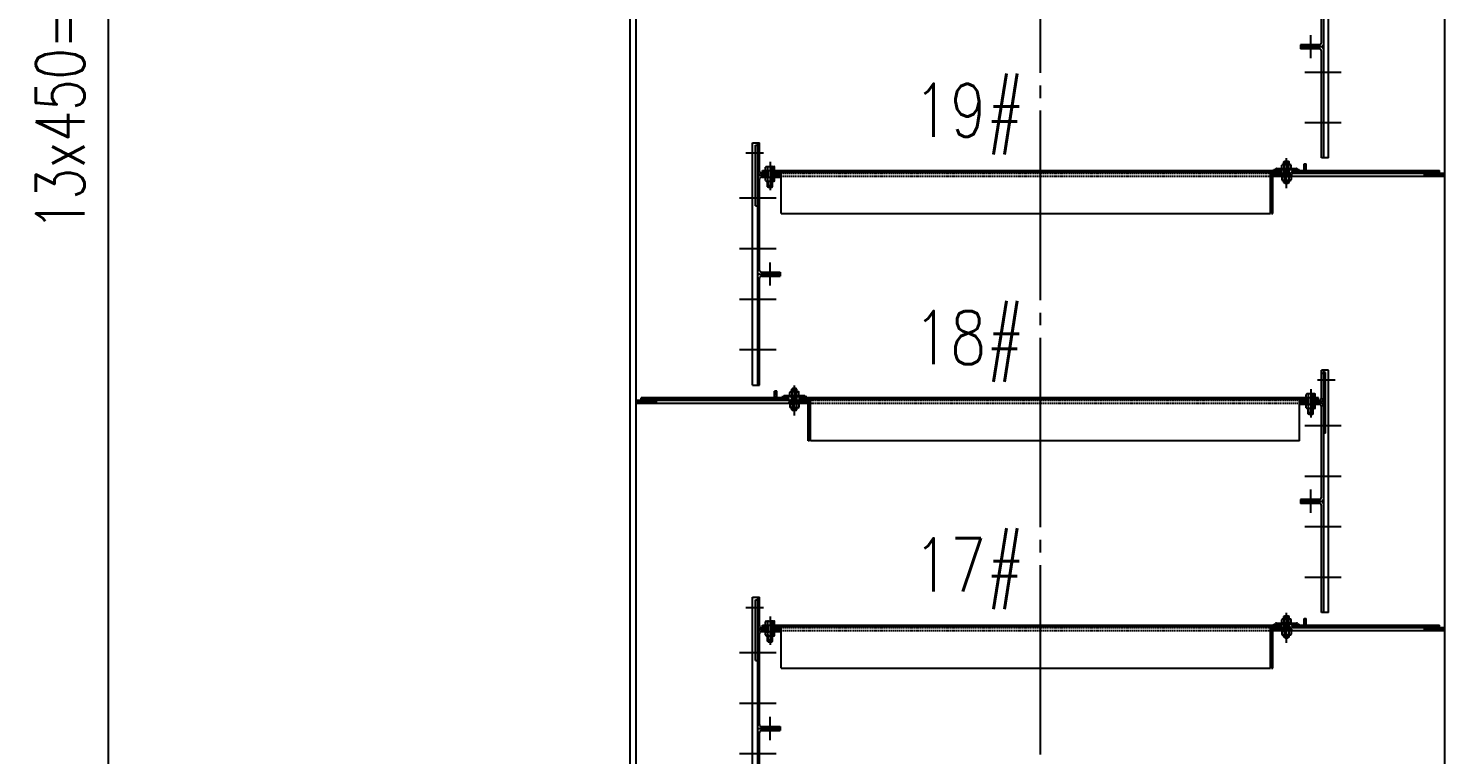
# Model space of a CAD drawing. Extents: x 16825 to 205982, y -10874 to 68273.
# Drawn here: x 162947 to 165750, y 44400 to 45838 of the extents above; entities that cross this region are included whole.
import ezdxf

# ---------------------------------------------------------------- set-up
doc = ezdxf.new("R2010")
doc.units = 0
doc.header["$LTSCALE"] = 5
doc.header["$MEASUREMENT"] = 0
doc.linetypes.add('CENTER', pattern=[18, 15, -1, 1, -1])
doc.linetypes.add('DASHED', pattern=[0.75, 0.5, -0.25])
doc.layers.get('DEFPOINTS').update_dxf_attribs({"linetype": 'CONTINUOUS'})
for name, color, linetype in [('CEN', 6, 'CENTER'), ('DIM', 1, 'CONTINUOUS'), ('HAT', 8, 'CONTINUOUS'), ('HID', 5, 'DASHED'), ('THINK', 2, 'CONTINUOUS'), ('THK', 2, 'CONTINUOUS'), ('THN', 4, 'CONTINUOUS')]:
    doc.layers.add(name, color=color, linetype=linetype)
doc.styles.get("Standard").update_dxf_attribs({"font": 'simplex', "width": 0.75, "bigfont": 'hzdx'})
doc.dimstyles.new('DIM3', dxfattribs={"dimscale": 0, "dimtxt": 3, "dimasz": 3, "dimexe": 1, "dimexo": 0, "dimgap": 1.5, "dimtad": 1, "dimdec": 4, "dimdsep": 46, "dimtxsty": 'Standard', "dimcen": 3, "dimclrd": 1, "dimclrt": 3, "dimadec": 0, "dimazin": 0, "dimtfac": 0.75, "dimtdec": 4, "dimtix": 1, "dimtmove": 0, "dimatfit": 0, "dimfxl": 0, "dimtolj": 1, "dimtzin": 0, "dimarcsym": 0})
pattern_1 = [(45, (164503.711, 42564.4804), (-2.245064, 2.245064), [])]
pattern_2 = [(45, (164503.711, 43464.4804), (-2.245064, 2.245064), [])]
pattern_3 = [(135, (165397.0422, 43014.4804), (2.245064, 2.245064), [])]

# ---------------------------------------------------------------- blocks, each defined once
blk = doc.blocks.new('*D96')
at = {"layer": 'DEFPOINTS', "color": 0}
for p in [(163106.3, 48706.4), (164283.3, 48706.4), (163313.1, 42856.4)]:
    blk.add_point(p, dxfattribs=at)
at = {"layer": 'DIM', "lineweight": -2}
for p, q in [((164283.3, 48706.4), (163074.3, 48706.4)), ((163313.1, 42856.4), (163074.3, 42856.4))]:
    blk.add_line(p, q, dxfattribs=at)
at = {"layer": 'DIM', "color": 1, "lineweight": -2}
blk.add_line((163106.3, 42952.4), (163106.3, 48610.4), dxfattribs=at)
at = {"layer": 'DIM', "color": 1}
for points in [[(163090.3, 48610.4), (163122.3, 48610.4), (163106.3, 48706.4)], [(163090.3, 42952.4), (163122.3, 42952.4), (163106.3, 42856.4)]]:
    blk.add_solid(points, dxfattribs=at)
at = {"layer": 'DIM', "color": 3, "insert": (163010.3, 45781.4), "char_height": 96, "attachment_point": 5, "rotation": 90}
blk.add_mtext('\\A1;13x450=5850', dxfattribs=at)

msp = doc.modelspace()

# ---------------------------------------------------------------- hatches: boundary and pattern name
at = {"layer": 'HAT'}
h = msp.add_hatch(dxfattribs=at)
h.set_pattern_fill('ANSI31', color=256, scale=0.5, style=0)
h.set_pattern_definition([(45, (164504.711, 44179.4574), (-1.122532, 1.122532), [])])
h.paths.add_polyline_path([(165431.377, 45558.373), (165431.377, 45560.373), (165417.877, 45560.373, 0.23606798), (165415.877, 45559.373, -0.23606798), (165413.877, 45558.373), (165412.377, 45558.373), (165412.377, 45556.373), (165413.877, 45556.373, 0.23606798), (165415.877, 45557.373, -0.23606798), (165417.877, 45558.373)])
h.paths.add_polyline_path([(165443.377, 45560.373), (165443.377, 45558.373), (165456.877, 45558.373, -0.23606798), (165458.877, 45557.373, 0.23606798), (165460.877, 45556.373), (165462.377, 45556.373), (165462.377, 45558.373), (165460.877, 45558.373, -0.23606798), (165458.877, 45559.373, 0.23606798), (165456.877, 45560.373)])
h = msp.add_hatch(dxfattribs=at)
h.set_pattern_fill('ANSI31', color=256, style=0)
h.set_pattern_definition(pattern_2)
h.paths.add_polyline_path([(165476.377, 45569.373), (165472.377, 45569.373), (165472.377, 45556.373), (165476.377, 45556.373)])
h = msp.add_hatch(dxfattribs=at)
h.set_pattern_fill('ANSI31', color=256, style=0)
h.set_pattern_definition(pattern_2)
h.paths.add_polyline_path([(165710.377, 45551.373), (165710.377, 45545.373), (165750.377, 45545.373), (165750.377, 45551.373)])
h = msp.add_hatch(dxfattribs=at)
h.set_pattern_fill('ANSI31', color=256, style=0)
h.set_pattern_definition(pattern_3)
h.paths.add_polyline_path([(164190.377, 45101.373), (164190.377, 45095.373), (164150.377, 45095.373), (164150.377, 45101.373)])
h = msp.add_hatch(dxfattribs=at)
h.set_pattern_fill('ANSI31', color=256, style=0)
h.set_pattern_definition(pattern_3)
h.paths.add_polyline_path([(164424.377, 45119.373), (164428.377, 45119.373), (164428.377, 45106.373), (164424.377, 45106.373)])
h = msp.add_hatch(dxfattribs=at)
h.set_pattern_fill('ANSI31', color=256, scale=0.5, style=0)
h.set_pattern_definition([(135, (165396.0422, 43729.4574), (1.122532, 1.122532), [])])
h.paths.add_polyline_path([(164469.377, 45108.373), (164469.377, 45110.373), (164482.877, 45110.373, -0.23606798), (164484.877, 45109.373, 0.23606798), (164486.877, 45108.373), (164488.377, 45108.373), (164488.377, 45106.373), (164486.877, 45106.373, -0.23606798), (164484.877, 45107.373, 0.23606798), (164482.877, 45108.373)])
h.paths.add_polyline_path([(164457.377, 45110.373), (164457.377, 45108.373), (164443.877, 45108.373, 0.23606798), (164441.877, 45107.373, -0.23606798), (164439.877, 45106.373), (164438.377, 45106.373), (164438.377, 45108.373), (164439.877, 45108.373, 0.23606798), (164441.877, 45109.373, -0.23606798), (164443.877, 45110.373)])
h = msp.add_hatch(dxfattribs=at)
h.set_pattern_fill('ANSI31', color=256, scale=0.5, style=0)
h.set_pattern_definition([(45, (164504.711, 43279.4574), (-1.122532, 1.122532), [])])
h.paths.add_polyline_path([(165431.377, 44658.373), (165431.377, 44660.373), (165417.877, 44660.373, 0.23606798), (165415.877, 44659.373, -0.23606798), (165413.877, 44658.373), (165412.377, 44658.373), (165412.377, 44656.373), (165413.877, 44656.373, 0.23606798), (165415.877, 44657.373, -0.23606798), (165417.877, 44658.373)])
h.paths.add_polyline_path([(165443.377, 44660.373), (165443.377, 44658.373), (165456.877, 44658.373, -0.23606798), (165458.877, 44657.373, 0.23606798), (165460.877, 44656.373), (165462.377, 44656.373), (165462.377, 44658.373), (165460.877, 44658.373, -0.23606798), (165458.877, 44659.373, 0.23606798), (165456.877, 44660.373)])
h = msp.add_hatch(dxfattribs=at)
h.set_pattern_fill('ANSI31', color=256, style=0)
h.set_pattern_definition(pattern_1)
h.paths.add_polyline_path([(165476.377, 44669.373), (165472.377, 44669.373), (165472.377, 44656.373), (165476.377, 44656.373)])
h = msp.add_hatch(dxfattribs=at)
h.set_pattern_fill('ANSI31', color=256, style=0)
h.set_pattern_definition(pattern_1)
h.paths.add_polyline_path([(165710.377, 44651.373), (165710.377, 44645.373), (165750.377, 44645.373), (165750.377, 44651.373)])

# ---------------------------------------------------------------- linework, layer by layer
at = {"layer": 'CEN', "ltscale": 5}
msp.add_line((164950.377, 28649.949), (164950.377, 65759.35), dxfattribs=at)
at = {"layer": 'CEN'}
for p, q in [((165485.377, 45778.868), (165485.377, 45824.584)), ((165473.433, 45751.373), (165545.744, 45751.373)), ((165473.433, 45651.373), (165545.744, 45651.373)), ((164367.078, 45591.373), (164402.123, 45591.373)), ((165437.377, 45521.182), (165437.377, 45580.95)), ((164415.377, 45573.632), (164415.377, 45517.398)), ((164427.32, 45501.373), (164355.01, 45501.373)), ((164427.32, 45401.373), (164355.01, 45401.373)), ((164415.377, 45328.868), (164415.377, 45374.584)), ((164427.32, 45301.373), (164355.01, 45301.373)), ((164427.32, 45201.373), (164355.01, 45201.373)), ((164463.377, 45071.182), (164463.377, 45130.95)), ((165533.676, 45141.373), (165498.63, 45141.373)), ((165485.377, 45123.632), (165485.377, 45067.398)), ((165473.433, 45051.373), (165545.744, 45051.373)), ((165473.433, 44951.373), (165545.744, 44951.373)), ((165485.377, 44878.868), (165485.377, 44924.584)), ((165473.433, 44851.373), (165545.744, 44851.373)), ((165473.433, 44751.373), (165545.744, 44751.373)), ((164367.078, 44691.373), (164402.123, 44691.373)), ((165437.377, 44621.182), (165437.377, 44680.95)), ((164415.377, 44673.632), (164415.377, 44617.398)), ((164427.32, 44601.373), (164355.01, 44601.373)), ((164427.32, 44501.373), (164355.01, 44501.373)), ((164415.377, 44428.868), (164415.377, 44474.584)), ((164427.32, 44401.373), (164355.01, 44401.373))]:
    msp.add_line(p, q, dxfattribs=at)
at = {"layer": 'HID'}
for p, q in [((164437.377, 45551.373), (165404.377, 45551.373)), ((164437.377, 45545.373), (165404.377, 45545.373)), ((165463.377, 45101.373), (164496.377, 45101.373)), ((165463.377, 45095.373), (164496.377, 45095.373)), ((164437.377, 44651.373), (165404.377, 44651.373)), ((164437.377, 44645.373), (165404.377, 44645.373))]:
    msp.add_line(p, q, dxfattribs=at)
at = {"layer": 'THINK'}
for p, q in [((165750.377, 45545.373), (165750.377, 45551.373)), ((164150.377, 45095.373), (164150.377, 45101.373)), ((165750.377, 44645.373), (165750.377, 44651.373))]:
    msp.add_line(p, q, dxfattribs=at)
at = {"layer": 'THK'}
for p, q in [((164138.377, 43081.373), (164138.377, 55515.373)), ((164150.377, 36168.873), (164150.377, 55518.373)), ((165750.377, 41744.373), (165750.377, 54731.373)), ((165520.377, 45581.373), (165520.377, 46061.373)), ((165506.377, 45809.373), (165506.377, 45989.373)), ((165510.377, 45992.701), (165510.377, 45581.373)), ((165502.377, 45805.373), (165465.377, 45805.373)), ((165465.377, 45805.373), (165465.377, 45797.373)), ((165506.377, 45801.373), (165465.377, 45801.373)), ((165502.377, 45797.373), (165465.377, 45797.373)), ((165506.377, 45581.373), (165506.377, 45793.373)), ((164380.377, 45611.373), (164394.377, 45611.373)), ((164380.377, 45131.373), (164380.377, 45611.373)), ((164386.377, 45606.373), (164390.377, 45606.373)), ((164386.377, 45486.373), (164386.377, 45606.373)), ((164390.377, 45611.373), (164390.377, 45542.701)), ((164394.377, 45555.373), (164394.377, 45611.373)), ((164390.377, 45604.373), (164394.377, 45604.373)), ((165520.377, 45581.373), (165506.377, 45581.373)), ((164398.377, 45551.373), (164410.377, 45551.373)), ((164410.377, 45551.373), (164398.377, 45551.373)), ((164400.377, 45556.373), (165427.377, 45556.373)), ((164400.377, 45553.373), (164400.377, 45556.373)), ((164400.377, 45553.373), (164400.377, 45551.373)), ((164400.377, 45553.373), (164410.377, 45553.373)), ((164406.377, 45557.873), (164406.377, 45562.873)), ((164407.877, 45564.373), (164422.877, 45564.373)), ((164409.377, 45553.373), (164409.377, 45556.373)), ((164409.377, 45551.373), (164409.377, 45553.373)), ((164409.377, 45543.373), (164409.377, 45551.373)), ((164410.377, 45543.373), (164410.377, 45556.373)), ((164410.877, 45557.873), (164410.877, 45562.873)), ((164419.877, 45557.873), (164419.877, 45562.873)), ((164420.377, 45543.373), (164420.377, 45556.373)), ((164420.377, 45553.373), (165427.377, 45553.373)), ((164420.377, 45551.373), (164435.377, 45551.373)), ((164437.377, 45551.373), (164420.377, 45551.373)), ((164421.377, 45553.373), (164421.377, 45556.373)), ((164421.377, 45553.373), (164421.377, 45551.373)), ((164421.377, 45543.373), (164421.377, 45551.373)), ((164424.377, 45557.873), (164424.377, 45562.873)), ((164435.377, 45551.373), (164435.377, 45543.373)), ((164435.377, 45547.373), (164435.377, 45551.373)), ((164437.377, 45471.373), (164437.377, 45553.373)), ((165405.377, 45471.373), (165405.377, 45553.373)), ((165405.377, 45551.373), (165432.377, 45551.373)), ((165407.377, 45551.373), (165407.377, 45553.373)), ((165412.377, 45556.373), (165412.377, 45558.373)), ((165412.377, 45558.373), (165413.877, 45558.373)), ((165417.877, 45560.373), (165456.877, 45560.373)), ((165417.877, 45558.373), (165432.377, 45558.373)), ((165427.377, 45551.373), (165427.377, 45556.373)), ((165428.377, 45561.873), (165428.377, 45566.873)), ((165429.877, 45568.373), (165444.877, 45568.373)), ((165431.377, 45558.373), (165431.377, 45560.373)), ((165431.377, 45548.373), (165431.377, 45551.373)), ((165432.377, 45573.326), (165433.877, 45574.826)), ((165432.377, 45573.326), (165436.377, 45573.326)), ((165432.377, 45568.373), (165432.377, 45573.326)), ((165432.377, 45548.373), (165432.377, 45560.373)), ((165432.877, 45561.873), (165432.877, 45566.873)), ((165433.877, 45574.826), (165436.377, 45574.826)), ((165436.377, 45569.826), (165436.377, 45574.826)), ((165436.377, 45569.826), (165438.377, 45569.826)), ((165437.377, 45568.373), (165437.377, 45560.373)), ((165438.377, 45574.826), (165440.877, 45574.826)), ((165438.377, 45569.826), (165438.377, 45574.826)), ((165442.377, 45573.326), (165438.377, 45573.326)), ((165440.877, 45574.826), (165442.377, 45573.326)), ((165441.877, 45561.873), (165441.877, 45566.873)), ((165442.377, 45568.373), (165442.377, 45573.326)), ((165442.377, 45548.373), (165442.377, 45560.373)), ((165442.377, 45558.373), (165456.877, 45558.373)), ((165442.377, 45551.373), (165443.377, 45551.373)), ((165443.377, 45558.373), (165443.377, 45560.373)), ((165443.377, 45548.373), (165443.377, 45551.373)), ((165446.377, 45561.873), (165446.377, 45566.873)), ((165448.377, 45551.373), (165750.377, 45551.373)), ((165452.037, 45556.373), (165740.377, 45556.373)), ((165452.377, 45553.373), (165740.377, 45553.373)), ((165460.877, 45558.373), (165462.377, 45558.373)), ((165462.377, 45556.373), (165462.377, 45558.373)), ((165472.377, 45556.373), (165472.377, 45569.373)), ((165472.377, 45569.373), (165476.377, 45569.373)), ((165476.377, 45556.373), (165476.377, 45569.373)), ((165710.377, 45545.373), (165710.377, 45553.373)), ((165740.377, 45551.373), (165740.377, 45556.373)), ((164390.377, 45542.701), (164390.377, 45131.373)), ((164394.377, 45359.373), (164394.377, 45539.373)), ((164398.377, 45547.373), (164410.377, 45547.373)), ((164398.377, 45543.373), (164435.377, 45543.373)), ((164406.377, 45536.873), (164406.377, 45541.873)), ((164407.877, 45535.373), (164422.877, 45535.373)), ((164410.377, 45524.373), (164410.377, 45535.373)), ((164410.377, 45524.373), (164414.377, 45524.373)), ((164411.377, 45523.373), (164410.377, 45524.373)), ((164410.877, 45536.873), (164410.877, 45541.873)), ((164411.377, 45523.373), (164414.377, 45523.373)), ((164414.377, 45528.373), (164416.377, 45528.373)), ((164414.377, 45523.373), (164414.377, 45528.373)), ((164416.377, 45523.373), (164416.377, 45528.373)), ((164420.377, 45524.373), (164416.377, 45524.373)), ((164416.377, 45523.373), (164419.377, 45523.373)), ((164419.377, 45523.373), (164420.377, 45524.373)), ((164419.877, 45536.873), (164419.877, 45541.873)), ((164420.377, 45547.373), (164435.377, 45547.373)), ((164420.377, 45524.373), (164420.377, 45535.373)), ((164424.377, 45536.873), (164424.377, 45541.873)), ((164435.377, 45545.373), (164437.377, 45545.373)), ((165405.377, 45545.373), (165407.377, 45545.373)), ((165407.377, 45471.373), (165407.377, 45545.373)), ((165410.377, 45545.373), (165427.141, 45545.373)), ((165410.377, 45471.373), (165410.377, 45545.373)), ((165413.377, 45548.373), (165447.612, 45548.373)), ((165427.141, 45544.873), (165427.141, 45548.373)), ((165427.141, 45544.873), (165437.377, 45544.873)), ((165428.377, 45543.373), (165428.377, 45538.373)), ((165429.877, 45536.873), (165444.877, 45536.873)), ((165432.377, 45532.826), (165432.377, 45536.873)), ((165432.377, 45532.826), (165436.377, 45532.826)), ((165433.877, 45531.326), (165432.377, 45532.826)), ((165432.877, 45543.373), (165432.877, 45538.373)), ((165433.877, 45531.326), (165436.377, 45531.326)), ((165436.377, 45536.326), (165438.377, 45536.326)), ((165436.377, 45531.326), (165436.377, 45536.326)), ((165447.612, 45544.873), (165437.377, 45544.873)), ((165437.377, 45536.873), (165437.377, 45544.873)), ((165438.377, 45531.326), (165438.377, 45536.326)), ((165442.377, 45532.826), (165438.377, 45532.826)), ((165438.377, 45531.326), (165440.877, 45531.326)), ((165442.377, 45532.826), (165440.877, 45531.326)), ((165441.877, 45543.373), (165441.877, 45538.373)), ((165442.377, 45532.826), (165442.377, 45536.873)), ((165446.377, 45543.373), (165446.377, 45538.373)), ((165447.612, 45544.873), (165447.612, 45548.373)), ((165447.612, 45545.373), (165750.377, 45545.373)), ((164386.377, 45486.373), (164390.377, 45486.373)), ((164437.377, 45471.373), (165405.377, 45471.373)), ((165407.377, 45471.373), (165410.377, 45471.373)), ((164398.377, 45355.373), (164435.377, 45355.373)), ((164435.377, 45355.373), (164435.377, 45347.373)), ((164394.377, 45351.373), (164435.377, 45351.373)), ((164394.377, 45131.373), (164394.377, 45343.373)), ((164398.377, 45347.373), (164435.377, 45347.373)), ((165506.377, 45105.373), (165506.377, 45161.373)), ((165520.377, 45161.373), (165506.377, 45161.373)), ((165510.377, 45161.373), (165510.377, 45092.701)), ((165520.377, 44681.373), (165520.377, 45161.373)), ((164380.377, 45131.373), (164394.377, 45131.373)), ((165510.377, 45154.373), (165506.377, 45154.373)), ((165514.377, 45156.373), (165510.377, 45156.373)), ((165514.377, 45036.373), (165514.377, 45156.373)), ((164452.377, 45101.373), (164150.377, 45101.373)), ((164448.716, 45106.373), (164160.377, 45106.373)), ((164160.377, 45101.373), (164160.377, 45106.373)), ((164448.377, 45103.373), (164160.377, 45103.373)), ((164190.377, 45095.373), (164190.377, 45103.373)), ((164428.377, 45119.373), (164424.377, 45119.373)), ((164424.377, 45106.373), (164424.377, 45119.373)), ((164428.377, 45106.373), (164428.377, 45119.373)), ((164439.877, 45108.373), (164438.377, 45108.373)), ((164438.377, 45106.373), (164438.377, 45108.373)), ((164482.877, 45110.373), (164443.877, 45110.373)), ((164458.377, 45108.373), (164443.877, 45108.373)), ((164454.377, 45111.873), (164454.377, 45116.873)), ((164470.877, 45118.373), (164455.877, 45118.373)), ((164457.377, 45108.373), (164457.377, 45110.373)), ((164458.377, 45101.373), (164457.377, 45101.373)), ((164457.377, 45098.373), (164457.377, 45101.373)), ((164459.877, 45124.826), (164458.377, 45123.326)), ((164458.377, 45123.326), (164462.377, 45123.326)), ((164458.377, 45118.373), (164458.377, 45123.326)), ((164458.377, 45098.373), (164458.377, 45110.373)), ((164458.877, 45111.873), (164458.877, 45116.873)), ((164462.377, 45124.826), (164459.877, 45124.826)), ((164462.377, 45119.826), (164462.377, 45124.826)), ((164464.377, 45119.826), (164462.377, 45119.826)), ((164463.377, 45118.373), (164463.377, 45110.373)), ((164464.377, 45119.826), (164464.377, 45124.826)), ((164466.877, 45124.826), (164464.377, 45124.826)), ((164468.377, 45123.326), (164464.377, 45123.326)), ((164468.377, 45123.326), (164466.877, 45124.826)), ((164467.877, 45111.873), (164467.877, 45116.873)), ((164468.377, 45118.373), (164468.377, 45123.326)), ((164468.377, 45098.373), (164468.377, 45110.373)), ((164482.877, 45108.373), (164468.377, 45108.373)), ((164495.377, 45101.373), (164468.377, 45101.373)), ((164469.377, 45108.373), (164469.377, 45110.373)), ((164469.377, 45098.373), (164469.377, 45101.373)), ((164472.377, 45111.873), (164472.377, 45116.873)), ((165500.377, 45106.373), (164473.377, 45106.373)), ((164473.377, 45101.373), (164473.377, 45106.373)), ((165480.377, 45103.373), (164473.377, 45103.373)), ((164488.377, 45108.373), (164486.877, 45108.373)), ((164488.377, 45106.373), (164488.377, 45108.373)), ((164493.377, 45101.373), (164493.377, 45103.373)), ((164495.377, 45021.373), (164495.377, 45103.373)), ((165463.377, 45021.373), (165463.377, 45103.373)), ((165463.377, 45101.373), (165480.377, 45101.373)), ((165465.377, 45101.373), (165465.377, 45093.373)), ((165480.377, 45101.373), (165465.377, 45101.373)), ((165465.377, 45097.373), (165465.377, 45101.373)), ((165476.377, 45107.873), (165476.377, 45112.873)), ((165492.877, 45114.373), (165477.877, 45114.373)), ((165479.377, 45103.373), (165479.377, 45106.373)), ((165479.377, 45103.373), (165479.377, 45101.373)), ((165479.377, 45093.373), (165479.377, 45101.373)), ((165480.377, 45093.373), (165480.377, 45106.373)), ((165480.877, 45107.873), (165480.877, 45112.873)), ((165489.877, 45107.873), (165489.877, 45112.873)), ((165490.377, 45093.373), (165490.377, 45106.373)), ((165500.377, 45103.373), (165490.377, 45103.373)), ((165502.377, 45101.373), (165490.377, 45101.373)), ((165490.377, 45101.373), (165502.377, 45101.373)), ((165491.377, 45103.373), (165491.377, 45106.373)), ((165491.377, 45101.373), (165491.377, 45103.373)), ((165491.377, 45093.373), (165491.377, 45101.373)), ((165494.377, 45107.873), (165494.377, 45112.873)), ((165500.377, 45103.373), (165500.377, 45106.373)), ((165500.377, 45103.373), (165500.377, 45101.373)), ((164453.141, 45095.373), (164150.377, 45095.373)), ((164487.377, 45098.373), (164453.141, 45098.373)), ((164453.141, 45094.873), (164453.141, 45098.373)), ((164453.141, 45094.873), (164463.377, 45094.873)), ((164454.377, 45093.373), (164454.377, 45088.373)), ((164470.877, 45086.873), (164455.877, 45086.873)), ((164458.377, 45082.826), (164458.377, 45086.873)), ((164458.377, 45082.826), (164462.377, 45082.826)), ((164458.377, 45082.826), (164459.877, 45081.326)), ((164458.877, 45093.373), (164458.877, 45088.373)), ((164462.377, 45081.326), (164459.877, 45081.326)), ((164464.377, 45086.326), (164462.377, 45086.326)), ((164462.377, 45081.326), (164462.377, 45086.326)), ((164473.612, 45094.873), (164463.377, 45094.873)), ((164463.377, 45086.873), (164463.377, 45094.873)), ((164464.377, 45081.326), (164464.377, 45086.326)), ((164468.377, 45082.826), (164464.377, 45082.826)), ((164466.877, 45081.326), (164464.377, 45081.326)), ((164466.877, 45081.326), (164468.377, 45082.826)), ((164467.877, 45093.373), (164467.877, 45088.373)), ((164468.377, 45082.826), (164468.377, 45086.873)), ((164472.377, 45093.373), (164472.377, 45088.373)), ((164473.612, 45094.873), (164473.612, 45098.373)), ((164490.377, 45095.373), (164473.612, 45095.373)), ((164490.377, 45021.373), (164490.377, 45095.373)), ((164495.377, 45095.373), (164493.377, 45095.373)), ((164493.377, 45021.373), (164493.377, 45095.373)), ((165465.377, 45095.373), (165463.377, 45095.373)), ((165480.377, 45097.373), (165465.377, 45097.373)), ((165502.377, 45093.373), (165465.377, 45093.373)), ((165476.377, 45086.873), (165476.377, 45091.873)), ((165492.877, 45085.373), (165477.877, 45085.373)), ((165480.377, 45074.373), (165480.377, 45085.373)), ((165480.377, 45074.373), (165484.377, 45074.373)), ((165481.377, 45073.373), (165480.377, 45074.373)), ((165480.877, 45086.873), (165480.877, 45091.873)), ((165484.377, 45073.373), (165481.377, 45073.373)), ((165486.377, 45078.373), (165484.377, 45078.373)), ((165484.377, 45073.373), (165484.377, 45078.373)), ((165486.377, 45073.373), (165486.377, 45078.373)), ((165490.377, 45074.373), (165486.377, 45074.373)), ((165489.377, 45073.373), (165486.377, 45073.373)), ((165489.377, 45073.373), (165490.377, 45074.373)), ((165489.877, 45086.873), (165489.877, 45091.873)), ((165502.377, 45097.373), (165490.377, 45097.373)), ((165490.377, 45074.373), (165490.377, 45085.373)), ((165494.377, 45086.873), (165494.377, 45091.873)), ((165506.377, 44909.373), (165506.377, 45089.373)), ((165510.377, 45092.701), (165510.377, 44681.373)), ((164493.377, 45021.373), (164490.377, 45021.373)), ((165463.377, 45021.373), (164495.377, 45021.373)), ((165514.377, 45036.373), (165510.377, 45036.373)), ((165502.377, 44905.373), (165465.377, 44905.373)), ((165465.377, 44905.373), (165465.377, 44897.373)), ((165506.377, 44901.373), (165465.377, 44901.373)), ((165502.377, 44897.373), (165465.377, 44897.373)), ((165506.377, 44681.373), (165506.377, 44893.373)), ((164380.377, 44711.373), (164394.377, 44711.373)), ((164380.377, 44231.373), (164380.377, 44711.373)), ((164390.377, 44711.373), (164390.377, 44642.701)), ((164394.377, 44655.373), (164394.377, 44711.373)), ((164386.377, 44706.373), (164390.377, 44706.373)), ((164386.377, 44586.373), (164386.377, 44706.373)), ((164390.377, 44704.373), (164394.377, 44704.373)), ((165520.377, 44681.373), (165506.377, 44681.373)), ((164400.377, 44656.373), (165427.377, 44656.373)), ((164400.377, 44653.373), (164400.377, 44656.373)), ((164400.377, 44653.373), (164400.377, 44651.373)), ((164400.377, 44653.373), (164410.377, 44653.373)), ((164406.377, 44657.873), (164406.377, 44662.873)), ((164407.877, 44664.373), (164422.877, 44664.373)), ((164409.377, 44653.373), (164409.377, 44656.373)), ((164409.377, 44651.373), (164409.377, 44653.373)), ((164410.377, 44643.373), (164410.377, 44656.373)), ((164410.877, 44657.873), (164410.877, 44662.873)), ((164419.877, 44657.873), (164419.877, 44662.873)), ((164420.377, 44643.373), (164420.377, 44656.373)), ((164420.377, 44653.373), (165427.377, 44653.373)), ((164421.377, 44653.373), (164421.377, 44656.373)), ((164421.377, 44653.373), (164421.377, 44651.373)), ((164424.377, 44657.873), (164424.377, 44662.873)), ((164437.377, 44571.373), (164437.377, 44653.373)), ((165405.377, 44571.373), (165405.377, 44653.373)), ((165407.377, 44651.373), (165407.377, 44653.373)), ((165412.377, 44656.373), (165412.377, 44658.373)), ((165412.377, 44658.373), (165413.877, 44658.373)), ((165417.877, 44660.373), (165456.877, 44660.373)), ((165417.877, 44658.373), (165432.377, 44658.373)), ((165427.377, 44651.373), (165427.377, 44656.373)), ((165428.377, 44661.873), (165428.377, 44666.873)), ((165429.877, 44668.373), (165444.877, 44668.373)), ((165431.377, 44658.373), (165431.377, 44660.373)), ((165432.377, 44673.326), (165433.877, 44674.826)), ((165432.377, 44673.326), (165436.377, 44673.326)), ((165432.377, 44668.373), (165432.377, 44673.326)), ((165432.377, 44648.373), (165432.377, 44660.373)), ((165432.877, 44661.873), (165432.877, 44666.873)), ((165433.877, 44674.826), (165436.377, 44674.826)), ((165436.377, 44669.826), (165436.377, 44674.826)), ((165436.377, 44669.826), (165438.377, 44669.826)), ((165437.377, 44668.373), (165437.377, 44660.373)), ((165438.377, 44674.826), (165440.877, 44674.826)), ((165438.377, 44669.826), (165438.377, 44674.826)), ((165442.377, 44673.326), (165438.377, 44673.326)), ((165440.877, 44674.826), (165442.377, 44673.326)), ((165441.877, 44661.873), (165441.877, 44666.873)), ((165442.377, 44668.373), (165442.377, 44673.326)), ((165442.377, 44648.373), (165442.377, 44660.373)), ((165442.377, 44658.373), (165456.877, 44658.373)), ((165443.377, 44658.373), (165443.377, 44660.373)), ((165446.377, 44661.873), (165446.377, 44666.873)), ((165452.037, 44656.373), (165740.377, 44656.373)), ((165452.377, 44653.373), (165740.377, 44653.373)), ((165460.877, 44658.373), (165462.377, 44658.373)), ((165462.377, 44656.373), (165462.377, 44658.373)), ((165472.377, 44656.373), (165472.377, 44669.373)), ((165472.377, 44669.373), (165476.377, 44669.373)), ((165476.377, 44656.373), (165476.377, 44669.373)), ((165710.377, 44645.373), (165710.377, 44653.373)), ((165740.377, 44651.373), (165740.377, 44656.373)), ((164390.377, 44642.701), (164390.377, 44231.373)), ((164394.377, 44459.373), (164394.377, 44639.373)), ((164398.377, 44651.373), (164410.377, 44651.373)), ((164410.377, 44651.373), (164398.377, 44651.373)), ((164398.377, 44647.373), (164410.377, 44647.373)), ((164398.377, 44643.373), (164435.377, 44643.373)), ((164406.377, 44636.873), (164406.377, 44641.873)), ((164407.877, 44635.373), (164422.877, 44635.373)), ((164409.377, 44643.373), (164409.377, 44651.373)), ((164410.377, 44624.373), (164410.377, 44635.373)), ((164410.877, 44636.873), (164410.877, 44641.873)), ((164414.377, 44628.373), (164416.377, 44628.373)), ((164414.377, 44623.373), (164414.377, 44628.373)), ((164416.377, 44623.373), (164416.377, 44628.373)), ((164419.877, 44636.873), (164419.877, 44641.873)), ((164420.377, 44651.373), (164435.377, 44651.373)), ((164437.377, 44651.373), (164420.377, 44651.373)), ((164420.377, 44647.373), (164435.377, 44647.373)), ((164420.377, 44624.373), (164420.377, 44635.373)), ((164421.377, 44643.373), (164421.377, 44651.373)), ((164424.377, 44636.873), (164424.377, 44641.873)), ((164435.377, 44651.373), (164435.377, 44643.373)), ((164435.377, 44647.373), (164435.377, 44651.373)), ((164435.377, 44645.373), (164437.377, 44645.373)), ((165405.377, 44651.373), (165432.377, 44651.373)), ((165405.377, 44645.373), (165407.377, 44645.373)), ((165407.377, 44571.373), (165407.377, 44645.373)), ((165410.377, 44645.373), (165427.141, 44645.373)), ((165410.377, 44571.373), (165410.377, 44645.373)), ((165413.377, 44648.373), (165447.612, 44648.373)), ((165427.141, 44644.873), (165427.141, 44648.373)), ((165427.141, 44644.873), (165437.377, 44644.873)), ((165428.377, 44643.373), (165428.377, 44638.373)), ((165429.877, 44636.873), (165444.877, 44636.873)), ((165431.377, 44648.373), (165431.377, 44651.373)), ((165432.377, 44632.826), (165432.377, 44636.873)), ((165432.377, 44632.826), (165436.377, 44632.826)), ((165433.877, 44631.326), (165432.377, 44632.826)), ((165432.877, 44643.373), (165432.877, 44638.373)), ((165433.877, 44631.326), (165436.377, 44631.326)), ((165436.377, 44636.326), (165438.377, 44636.326)), ((165436.377, 44631.326), (165436.377, 44636.326)), ((165447.612, 44644.873), (165437.377, 44644.873)), ((165437.377, 44636.873), (165437.377, 44644.873)), ((165438.377, 44631.326), (165438.377, 44636.326)), ((165442.377, 44632.826), (165438.377, 44632.826)), ((165438.377, 44631.326), (165440.877, 44631.326)), ((165442.377, 44632.826), (165440.877, 44631.326)), ((165441.877, 44643.373), (165441.877, 44638.373)), ((165442.377, 44651.373), (165443.377, 44651.373)), ((165442.377, 44632.826), (165442.377, 44636.873)), ((165443.377, 44648.373), (165443.377, 44651.373)), ((165446.377, 44643.373), (165446.377, 44638.373)), ((165447.612, 44644.873), (165447.612, 44648.373)), ((165447.612, 44645.373), (165750.377, 44645.373)), ((165448.377, 44651.373), (165750.377, 44651.373)), ((164410.377, 44624.373), (164414.377, 44624.373)), ((164411.377, 44623.373), (164410.377, 44624.373)), ((164411.377, 44623.373), (164414.377, 44623.373)), ((164420.377, 44624.373), (164416.377, 44624.373)), ((164416.377, 44623.373), (164419.377, 44623.373)), ((164419.377, 44623.373), (164420.377, 44624.373)), ((164386.377, 44586.373), (164390.377, 44586.373)), ((164437.377, 44571.373), (165405.377, 44571.373)), ((165407.377, 44571.373), (165410.377, 44571.373)), ((164394.377, 44451.373), (164435.377, 44451.373)), ((164394.377, 44231.373), (164394.377, 44443.373)), ((164398.377, 44455.373), (164435.377, 44455.373)), ((164398.377, 44447.373), (164435.377, 44447.373)), ((164435.377, 44455.373), (164435.377, 44447.373))]:
    msp.add_line(p, q, dxfattribs=at)
for centre, radius, start, end in [((165502.377, 45809.373), 4, 270, 0), ((165506.377, 45805.373), 4, 270, 0), ((165502.377, 45793.373), 4, 0, 90), ((165506.377, 45797.373), 4, 0, 90), ((164398.377, 45555.373), 8, 180, 270), ((164398.377, 45555.373), 4, 180, 270), ((164407.877, 45562.873), 1.5, 90, 180), ((164407.877, 45557.873), 1.5, 180, 270), ((164409.377, 45562.873), 1.5, 0, 90), ((164409.377, 45557.873), 1.5, 270, 0), ((164412.377, 45562.873), 1.5, 90, 180), ((164412.377, 45557.873), 1.5, 180, 270), ((164418.377, 45562.873), 1.5, 0, 90), ((164418.377, 45557.873), 1.5, 270, 0), ((164421.377, 45562.873), 1.5, 90, 180), ((164421.377, 45557.873), 1.5, 180, 270), ((164422.877, 45562.873), 1.5, 0, 90), ((164422.877, 45557.873), 1.5, 270, 0), ((165413.377, 45545.373), 6, 90, 180), ((165413.877, 45560.873), 2.5, 270, 323.130102), ((165413.877, 45558.873), 2.5, 270, 323.130102), ((165417.877, 45557.873), 2.5, 90, 143.130102), ((165417.877, 45555.873), 2.5, 90, 143.130102), ((165429.877, 45566.873), 1.5, 90, 180), ((165429.877, 45561.873), 1.5, 180, 270), ((165431.377, 45566.873), 1.5, 0, 90), ((165431.377, 45561.873), 1.5, 270, 0), ((165434.377, 45566.873), 1.5, 90, 180), ((165434.377, 45561.873), 1.5, 180, 270), ((165440.377, 45566.873), 1.5, 0, 90), ((165440.377, 45561.873), 1.5, 270, 0), ((165443.377, 45566.873), 1.5, 90, 180), ((165443.377, 45561.873), 1.5, 180, 270), ((165443.377, 45556.373), 5, 270, 330), ((165443.716, 45553.373), 5, 270, 330), ((165444.877, 45566.873), 1.5, 0, 90), ((165444.877, 45561.873), 1.5, 270, 0), ((165452.037, 45551.373), 5, 90, 150), ((165452.377, 45548.373), 5, 90, 150), ((165456.877, 45557.873), 2.5, 36.869898, 90), ((165456.877, 45555.873), 2.5, 36.869898, 90), ((165460.877, 45560.873), 2.5, 216.869898, 270), ((165460.877, 45558.873), 2.5, 216.869898, 270), ((164398.377, 45539.373), 8, 90, 180), ((164398.377, 45539.373), 4, 90, 180), ((164407.877, 45541.873), 1.5, 90, 180), ((164407.877, 45536.873), 1.5, 180, 270), ((164409.377, 45541.873), 1.5, 0, 90), ((164409.377, 45536.873), 1.5, 270, 0), ((164412.377, 45541.873), 1.5, 90, 180), ((164412.377, 45536.873), 1.5, 180, 270), ((164418.377, 45541.873), 1.5, 0, 90), ((164418.377, 45536.873), 1.5, 270, 0), ((164421.377, 45541.873), 1.5, 90, 180), ((164421.377, 45536.873), 1.5, 180, 270), ((164422.877, 45541.873), 1.5, 0, 90), ((164422.877, 45536.873), 1.5, 270, 0), ((165413.377, 45545.373), 3, 90, 180), ((165429.877, 45543.373), 1.5, 90, 180), ((165429.877, 45538.373), 1.5, 180, 270), ((165431.377, 45543.373), 1.5, 0, 90), ((165431.377, 45538.373), 1.5, 270, 0), ((165434.377, 45543.373), 1.5, 90, 180), ((165434.377, 45538.373), 1.5, 180, 270), ((165440.377, 45543.373), 1.5, 0, 90), ((165440.377, 45538.373), 1.5, 270, 0), ((165443.377, 45543.373), 1.5, 90, 180), ((165443.377, 45538.373), 1.5, 180, 270), ((165444.877, 45543.373), 1.5, 0, 90), ((165444.877, 45538.373), 1.5, 270, 0), ((164394.377, 45355.373), 4, 180, 270), ((164398.377, 45359.373), 4, 180, 270), ((164394.377, 45347.373), 4, 90, 180), ((164398.377, 45343.373), 4, 90, 180), ((164439.877, 45110.873), 2.5, 270, 323.130102), ((164439.877, 45108.873), 2.5, 270, 323.130102), ((164443.877, 45107.873), 2.5, 90, 143.130102), ((164443.877, 45105.873), 2.5, 90, 143.130102), ((164448.377, 45098.373), 5, 30, 90), ((164448.716, 45101.373), 5, 30, 90), ((164457.377, 45106.373), 5, 210, 270), ((164455.877, 45116.873), 1.5, 90, 180), ((164455.877, 45111.873), 1.5, 180, 270), ((164457.377, 45116.873), 1.5, 0, 90), ((164457.377, 45111.873), 1.5, 270, 0), ((164460.377, 45116.873), 1.5, 90, 180), ((164460.377, 45111.873), 1.5, 180, 270), ((164466.377, 45116.873), 1.5, 0, 90), ((164466.377, 45111.873), 1.5, 270, 0), ((164469.377, 45116.873), 1.5, 90, 180), ((164469.377, 45111.873), 1.5, 180, 270), ((164470.877, 45116.873), 1.5, 0, 90), ((164470.877, 45111.873), 1.5, 270, 0), ((164482.877, 45107.873), 2.5, 36.869898, 90), ((164482.877, 45105.873), 2.5, 36.869898, 90), ((164486.877, 45110.873), 2.5, 216.869898, 270), ((164486.877, 45108.873), 2.5, 216.869898, 270), ((164487.377, 45095.373), 6, 0, 90), ((165477.877, 45112.873), 1.5, 90, 180), ((165477.877, 45107.873), 1.5, 180, 270), ((165479.377, 45112.873), 1.5, 0, 90), ((165479.377, 45107.873), 1.5, 270, 0), ((165482.377, 45112.873), 1.5, 90, 180), ((165482.377, 45107.873), 1.5, 180, 270), ((165488.377, 45112.873), 1.5, 0, 90), ((165488.377, 45107.873), 1.5, 270, 0), ((165491.377, 45112.873), 1.5, 90, 180), ((165491.377, 45107.873), 1.5, 180, 270), ((165492.877, 45112.873), 1.5, 0, 90), ((165492.877, 45107.873), 1.5, 270, 0), ((165502.377, 45105.373), 8, 270, 0), ((165502.377, 45105.373), 4, 270, 0), ((164457.037, 45103.373), 5, 210, 270), ((164455.877, 45093.373), 1.5, 90, 180), ((164455.877, 45088.373), 1.5, 180, 270), ((164457.377, 45093.373), 1.5, 0, 90), ((164457.377, 45088.373), 1.5, 270, 0), ((164460.377, 45093.373), 1.5, 90, 180), ((164460.377, 45088.373), 1.5, 180, 270), ((164466.377, 45093.373), 1.5, 0, 90), ((164466.377, 45088.373), 1.5, 270, 0), ((164469.377, 45093.373), 1.5, 90, 180), ((164469.377, 45088.373), 1.5, 180, 270), ((164470.877, 45093.373), 1.5, 0, 90), ((164470.877, 45088.373), 1.5, 270, 0), ((164487.377, 45095.373), 3, 0, 90), ((165477.877, 45091.873), 1.5, 90, 180), ((165477.877, 45086.873), 1.5, 180, 270), ((165479.377, 45091.873), 1.5, 0, 90), ((165479.377, 45086.873), 1.5, 270, 0), ((165482.377, 45091.873), 1.5, 90, 180), ((165482.377, 45086.873), 1.5, 180, 270), ((165488.377, 45091.873), 1.5, 0, 90), ((165488.377, 45086.873), 1.5, 270, 0), ((165491.377, 45091.873), 1.5, 90, 180), ((165491.377, 45086.873), 1.5, 180, 270), ((165492.877, 45091.873), 1.5, 0, 90), ((165492.877, 45086.873), 1.5, 270, 0), ((165502.377, 45089.373), 8, 0, 90), ((165502.377, 45089.373), 4, 0, 90), ((165502.377, 44909.373), 4, 270, 0), ((165506.377, 44905.373), 4, 270, 0), ((165502.377, 44893.373), 4, 0, 90), ((165506.377, 44897.373), 4, 0, 90), ((164398.377, 44655.373), 8, 180, 270), ((164398.377, 44655.373), 4, 180, 270), ((164407.877, 44662.873), 1.5, 90, 180), ((164407.877, 44657.873), 1.5, 180, 270), ((164409.377, 44662.873), 1.5, 0, 90), ((164409.377, 44657.873), 1.5, 270, 0), ((164412.377, 44662.873), 1.5, 90, 180), ((164412.377, 44657.873), 1.5, 180, 270), ((164418.377, 44662.873), 1.5, 0, 90), ((164418.377, 44657.873), 1.5, 270, 0), ((164421.377, 44662.873), 1.5, 90, 180), ((164421.377, 44657.873), 1.5, 180, 270), ((164422.877, 44662.873), 1.5, 0, 90), ((164422.877, 44657.873), 1.5, 270, 0), ((165413.877, 44660.873), 2.5, 270, 323.130102), ((165413.877, 44658.873), 2.5, 270, 323.130102), ((165417.877, 44657.873), 2.5, 90, 143.130102), ((165417.877, 44655.873), 2.5, 90, 143.130102), ((165429.877, 44666.873), 1.5, 90, 180), ((165429.877, 44661.873), 1.5, 180, 270), ((165431.377, 44666.873), 1.5, 0, 90), ((165431.377, 44661.873), 1.5, 270, 0), ((165434.377, 44666.873), 1.5, 90, 180), ((165434.377, 44661.873), 1.5, 180, 270), ((165440.377, 44666.873), 1.5, 0, 90), ((165440.377, 44661.873), 1.5, 270, 0), ((165443.377, 44666.873), 1.5, 90, 180), ((165443.377, 44661.873), 1.5, 180, 270), ((165443.377, 44656.373), 5, 270, 330), ((165444.877, 44666.873), 1.5, 0, 90), ((165444.877, 44661.873), 1.5, 270, 0), ((165452.037, 44651.373), 5, 90, 150), ((165452.377, 44648.373), 5, 90, 150), ((165456.877, 44657.873), 2.5, 36.869898, 90), ((165456.877, 44655.873), 2.5, 36.869898, 90), ((165460.877, 44660.873), 2.5, 216.869898, 270), ((165460.877, 44658.873), 2.5, 216.869898, 270), ((164398.377, 44639.373), 8, 90, 180), ((164398.377, 44639.373), 4, 90, 180), ((164407.877, 44641.873), 1.5, 90, 180), ((164407.877, 44636.873), 1.5, 180, 270), ((164409.377, 44641.873), 1.5, 0, 90), ((164409.377, 44636.873), 1.5, 270, 0), ((164412.377, 44641.873), 1.5, 90, 180), ((164412.377, 44636.873), 1.5, 180, 270), ((164418.377, 44641.873), 1.5, 0, 90), ((164418.377, 44636.873), 1.5, 270, 0), ((164421.377, 44641.873), 1.5, 90, 180), ((164421.377, 44636.873), 1.5, 180, 270), ((164422.877, 44641.873), 1.5, 0, 90), ((164422.877, 44636.873), 1.5, 270, 0), ((165413.377, 44645.373), 6, 90, 180), ((165413.377, 44645.373), 3, 90, 180), ((165429.877, 44643.373), 1.5, 90, 180), ((165429.877, 44638.373), 1.5, 180, 270), ((165431.377, 44643.373), 1.5, 0, 90), ((165431.377, 44638.373), 1.5, 270, 0), ((165434.377, 44643.373), 1.5, 90, 180), ((165434.377, 44638.373), 1.5, 180, 270), ((165440.377, 44643.373), 1.5, 0, 90), ((165440.377, 44638.373), 1.5, 270, 0), ((165443.377, 44643.373), 1.5, 90, 180), ((165443.377, 44638.373), 1.5, 180, 270), ((165443.716, 44653.373), 5, 270, 330), ((165444.877, 44643.373), 1.5, 0, 90), ((165444.877, 44638.373), 1.5, 270, 0), ((164398.377, 44459.373), 4, 180, 270), ((164394.377, 44455.373), 4, 180, 270), ((164394.377, 44447.373), 4, 90, 180), ((164398.377, 44443.373), 4, 90, 180)]:
    msp.add_arc(centre, radius, start, end, dxfattribs=at)
at = {"layer": 'THN'}
for p, q in [((164411.377, 45543.373), (164411.377, 45556.373)), ((164419.377, 45543.373), (164419.377, 45556.373)), ((165433.877, 45568.373), (165433.877, 45574.826)), ((165433.877, 45548.373), (165433.877, 45560.373)), ((165440.877, 45568.373), (165440.877, 45574.826)), ((165440.877, 45548.373), (165440.877, 45560.373)), ((164411.377, 45523.373), (164411.377, 45535.373)), ((164419.377, 45523.373), (164419.377, 45535.373)), ((165433.877, 45531.326), (165433.877, 45536.873)), ((165440.877, 45531.326), (165440.877, 45536.873)), ((164459.877, 45118.373), (164459.877, 45124.826)), ((164459.877, 45098.373), (164459.877, 45110.373)), ((164466.877, 45118.373), (164466.877, 45124.826)), ((164466.877, 45098.373), (164466.877, 45110.373)), ((165481.377, 45093.373), (165481.377, 45106.373)), ((165489.377, 45093.373), (165489.377, 45106.373)), ((164459.877, 45081.326), (164459.877, 45086.873)), ((164466.877, 45081.326), (164466.877, 45086.873)), ((165481.377, 45073.373), (165481.377, 45085.373)), ((165489.377, 45073.373), (165489.377, 45085.373)), ((164411.377, 44643.373), (164411.377, 44656.373)), ((164419.377, 44643.373), (164419.377, 44656.373)), ((165433.877, 44668.373), (165433.877, 44674.826)), ((165433.877, 44648.373), (165433.877, 44660.373)), ((165440.877, 44668.373), (165440.877, 44674.826)), ((165440.877, 44648.373), (165440.877, 44660.373)), ((164411.377, 44623.373), (164411.377, 44635.373)), ((164419.377, 44623.373), (164419.377, 44635.373)), ((165433.877, 44631.326), (165433.877, 44636.873)), ((165440.877, 44631.326), (165440.877, 44636.873))]:
    msp.add_line(p, q, dxfattribs=at)

# ---------------------------------------------------------------- texts
at = {"layer": 'THK', "width": 0.8}
for s, p in [('19#', (164699.375, 45623.222)), ('18#', (164699.375, 45173.222)), ('17#', (164699.375, 44723.222))]:
    msp.add_text(s, height=105, dxfattribs=at).set_placement(p)

# ---------------------------------------------------------------- dimensions: what is measured, and where the dimension line sits
at = {"layer": 'DIM'}
dim = msp.add_linear_dim(base=(163106.334, 48706.373), p1=(163313.08, 42856.373), p2=(164283.258, 48706.373), angle=90, text='13x450=<>', dimstyle='DIM3', override={"dimscale": 32, "dimdec": 2, "dimclre": 256, "dimtdec": 2}, dxfattribs=at)
dim.commit()
dim.dimension.update_dxf_attribs({"geometry": '*D96', "text_midpoint": (163010.334, 45781.373)})

doc.saveas('drawing.dxf')
